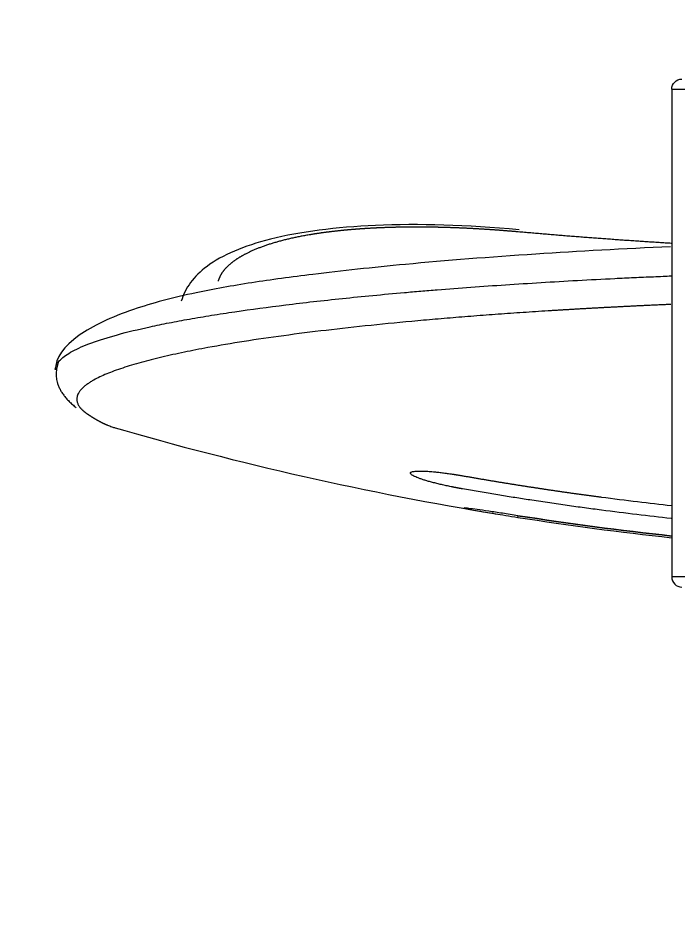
# Model space of a CAD drawing. Header units: millimetres. Extents: x 2915 to 5291, y 1031 to 4391.
# Drawn here: x 4732.85 to 4765.35, y 2238.01 to 2282.48 of the extents above; entities that cross this region are included whole.
import ezdxf

# ---------------------------------------------------------------- set-up
doc = ezdxf.new("R2010")
doc.units = ezdxf.units.MM
doc.styles.get("Standard").update_dxf_attribs({"font": 'arial.ttf'})
doc.dimstyles.new('ISO-25', dxfattribs={"dimtxt": 17, "dimasz": 17, "dimexe": 1.25, "dimexo": 0.625, "dimgap": 5, "dimtad": 1, "dimtih": 1, "dimtoh": 1, "dimdec": 1, "dimdsep": 46, "dimtxsty": 'Standard', "dimcen": 0, "dimclrd": 3, "dimclre": 3, "dimclrt": 4, "dimadec": 0, "dimazin": 0, "dimtfac": 1, "dimtdec": 1, "dimtmove": 0, "dimatfit": 3, "dimfxl": 1, "dimarcsym": 0})

# ---------------------------------------------------------------- blocks, each defined once
blk = doc.blocks.new('*D11')
at = {"color": 3, "lineweight": -2, "transparency": 16777216}
for p, q in [((4462.48, 3133.446), (4222.196, 3133.446)), ((4223.446, 3116.446), (4223.446, 2549.911)), ((4223.446, 1951.089), (4223.446, 2517.623)), ((4801.666, 1934.089), (4222.196, 1934.089))]:
    blk.add_line(p, q, dxfattribs=at)
at = {"color": 3, "transparency": 16777216}
for points in [[(4220.612, 3116.446), (4226.279, 3116.446), (4223.446, 3133.446)], [(4220.612, 1951.089), (4226.279, 1951.089), (4223.446, 1934.089)]]:
    blk.add_solid(points, dxfattribs=at)
at = {"layer": 'Defpoints', "color": 0, "transparency": 16777216}
for p in [(4463.105, 3133.446), (4223.446, 1934.089), (4802.291, 1934.089)]:
    blk.add_point(p, dxfattribs=at)
at = {"color": 4, "transparency": 16777216, "insert": (4223.446, 2533.767), "char_height": 17, "attachment_point": 5}
blk.add_mtext('(1180~1430)', dxfattribs=at)

msp = doc.modelspace()

# ---------------------------------------------------------------- linework, layer by layer
at = {"linetype": 'Continuous', "lineweight": 18, "extrusion": (0, 1, 0)}
msp.add_line((4765.041, 2278.983), (4765.041, 2254.983), dxfattribs=at)
at = {"linetype": 'Continuous', "lineweight": 13, "extrusion": (0, 1, 0)}
for p, q in [((4765.041, 2278.983), (4799.541, 2278.983)), ((4757.471, 2257.996), (4757.471, 2257.997)), ((4757.471, 2257.914), (4757.483, 2257.994)), ((4799.541, 2254.983), (4765.041, 2254.983))]:
    msp.add_line(p, q, dxfattribs=at)
at = {"linetype": 'Continuous', "lineweight": 18, "extrusion": (0, 0, -1)}
msp.add_arc((-4765.541, 2278.983), 0.5, 0, 90, dxfattribs=at)
at = {"linetype": 'Continuous', "lineweight": 18}
for centre, radius, start, end in [((4782.291, 2416.483), 160.5, 253.80429, 260.74322), ((4782.291, 2416.483), 160.418, 261.09914, 263.82697), ((4765.541, 2254.983), 0.5, 180, 270)]:
    msp.add_arc(centre, radius, start, end, dxfattribs=at)
at = {"linetype": 'Continuous', "lineweight": 13, "extrusion": (0, 0, -1)}
msp.add_arc((-4782.291, 2416.483), 160.418, 276.17303, 278.90086, dxfattribs=at)
at = {"linetype": 'Continuous', "lineweight": 18}
for points, knots in [([(4757.524, 2272.066), (4754.926, 2272.303), (4750.463, 2272.435), (4745.146, 2271.772), (4741.978, 2270.425), (4741.084, 2269.204), (4740.889, 2268.547)], [0, 0, 0, 0, 0.290541, 0.554493, 0.791695, 1, 1, 1, 1]), ([(4757.484, 2271.962), (4757.461, 2271.964), (4757.416, 2271.968), (4757.348, 2271.974), (4757.28, 2271.979), (4757.213, 2271.985), (4757.145, 2271.991), (4757.078, 2271.997), (4757.01, 2272.002), (4756.943, 2272.008), (4756.875, 2272.013), (4756.808, 2272.018), (4756.741, 2272.024), (4756.674, 2272.029), (4756.607, 2272.034), (4756.54, 2272.039), (4756.473, 2272.044), (4756.407, 2272.049), (4756.34, 2272.053), (4756.273, 2272.058), (4756.207, 2272.063), (4756.141, 2272.067), (4756.074, 2272.072), (4756.008, 2272.076), (4755.942, 2272.081), (4755.876, 2272.085), (4755.81, 2272.089), (4755.744, 2272.093), (4755.678, 2272.097), (4755.613, 2272.101), (4755.547, 2272.105), (4755.482, 2272.109), (4755.416, 2272.112), (4755.351, 2272.116), (4755.286, 2272.119), (4755.221, 2272.123), (4755.155, 2272.126), (4755.091, 2272.13), (4755.026, 2272.133), (4754.961, 2272.136), (4754.896, 2272.139), (4754.832, 2272.142), (4754.767, 2272.145), (4754.703, 2272.148), (4754.639, 2272.151), (4754.575, 2272.153), (4754.511, 2272.156), (4754.447, 2272.158), (4754.383, 2272.161), (4754.319, 2272.163), (4754.256, 2272.166), (4754.192, 2272.168), (4754.129, 2272.17), (4754.065, 2272.172), (4754.002, 2272.174), (4753.939, 2272.176), (4753.876, 2272.178), (4753.813, 2272.179), (4753.751, 2272.181), (4753.688, 2272.183), (4753.625, 2272.184), (4753.563, 2272.186), (4753.501, 2272.187), (4753.438, 2272.188), (4753.376, 2272.189), (4753.314, 2272.191), (4753.252, 2272.192), (4753.191, 2272.193), (4753.129, 2272.193), (4753.068, 2272.194), (4753.006, 2272.195), (4752.945, 2272.196), (4752.884, 2272.196), (4752.823, 2272.197), (4752.762, 2272.197), (4752.701, 2272.197), (4752.64, 2272.198), (4752.58, 2272.198), (4752.519, 2272.198), (4752.459, 2272.198), (4752.399, 2272.198), (4752.338, 2272.198), (4752.278, 2272.198), (4752.219, 2272.197), (4752.159, 2272.197), (4752.099, 2272.196), (4752.04, 2272.196), (4751.98, 2272.195), (4751.921, 2272.195), (4751.862, 2272.194), (4751.803, 2272.193), (4751.744, 2272.192), (4751.686, 2272.191), (4751.627, 2272.19), (4751.569, 2272.189), (4751.51, 2272.188), (4751.452, 2272.186), (4751.394, 2272.185), (4751.336, 2272.183), (4751.278, 2272.182), (4751.221, 2272.18), (4751.163, 2272.179), (4751.106, 2272.177), (4751.048, 2272.175), (4750.991, 2272.173), (4750.934, 2272.171), (4750.878, 2272.169), (4750.821, 2272.167), (4750.764, 2272.164), (4750.708, 2272.162), (4750.652, 2272.16), (4750.595, 2272.157), (4750.539, 2272.155), (4750.483, 2272.152), (4750.428, 2272.149), (4750.372, 2272.146), (4750.317, 2272.144), (4750.261, 2272.141), (4750.206, 2272.138), (4750.151, 2272.134), (4750.096, 2272.131), (4750.042, 2272.128), (4749.987, 2272.125), (4749.933, 2272.121), (4749.878, 2272.118), (4749.824, 2272.114), (4749.77, 2272.11), (4749.716, 2272.107), (4749.663, 2272.103), (4749.609, 2272.099), (4749.556, 2272.095), (4749.502, 2272.091), (4749.449, 2272.087), (4749.396, 2272.083), (4749.344, 2272.078), (4749.291, 2272.074), (4749.238, 2272.07), (4749.186, 2272.065), (4749.134, 2272.06), (4749.082, 2272.056), (4749.03, 2272.051), (4748.978, 2272.046), (4748.927, 2272.041), (4748.875, 2272.036), (4748.824, 2272.031), (4748.773, 2272.026), (4748.722, 2272.021), (4748.671, 2272.016), (4748.621, 2272.01), (4748.57, 2272.005), (4748.52, 2271.999), (4748.47, 2271.994), (4748.42, 2271.988), (4748.37, 2271.982), (4748.321, 2271.976), (4748.271, 2271.971), (4748.222, 2271.965), (4748.173, 2271.959), (4748.124, 2271.952), (4748.075, 2271.946), (4748.026, 2271.94), (4747.978, 2271.934), (4747.93, 2271.927), (4747.881, 2271.921), (4747.833, 2271.914), (4747.786, 2271.907), (4747.738, 2271.901), (4747.691, 2271.894), (4747.643, 2271.887), (4747.596, 2271.88), (4747.549, 2271.873), (4747.502, 2271.866), (4747.456, 2271.859), (4747.409, 2271.851), (4747.363, 2271.844), (4747.317, 2271.836), (4747.271, 2271.829), (4747.225, 2271.821), (4747.121, 2271.804), (4746.958, 2271.775), (4746.742, 2271.735), (4746.53, 2271.692), (4746.323, 2271.647), (4746.121, 2271.6), (4745.923, 2271.551), (4745.73, 2271.5), (4745.542, 2271.447), (4745.358, 2271.393), (4745.18, 2271.336), (4745.006, 2271.277), (4744.838, 2271.216), (4744.675, 2271.154), (4744.517, 2271.089), (4744.365, 2271.023), (4744.218, 2270.954), (4744.106, 2270.899), (4744.027, 2270.858), (4743.977, 2270.831), (4743.928, 2270.805), (4743.88, 2270.778), (4743.833, 2270.751), (4743.787, 2270.724), (4743.741, 2270.697), (4743.697, 2270.67), (4743.654, 2270.642), (4743.612, 2270.615), (4743.57, 2270.587), (4743.53, 2270.559), (4743.49, 2270.531), (4743.452, 2270.503), (4743.414, 2270.474), (4743.377, 2270.446), (4743.341, 2270.417), (4743.307, 2270.388), (4743.273, 2270.36), (4743.24, 2270.331), (4743.208, 2270.301), (4743.176, 2270.272), (4743.146, 2270.243), (4743.117, 2270.213), (4743.089, 2270.183), (4743.061, 2270.154), (4743.035, 2270.124), (4743.009, 2270.094), (4742.984, 2270.063), (4742.961, 2270.033), (4742.938, 2270.003), (4742.916, 2269.972), (4742.895, 2269.941), (4742.875, 2269.91), (4742.856, 2269.879), (4742.837, 2269.848), (4742.82, 2269.817), (4742.804, 2269.786), (4742.788, 2269.754), (4742.774, 2269.723), (4742.76, 2269.691), (4742.747, 2269.659), (4742.735, 2269.627), (4742.725, 2269.595), (4742.714, 2269.563), (4742.708, 2269.541), (4742.705, 2269.531)], [0, 0, 0, 0, 0.002858, 0.005714, 0.00857, 0.011424, 0.014277, 0.017129, 0.01998, 0.022829, 0.025678, 0.028525, 0.031371, 0.034216, 0.03706, 0.039904, 0.042746, 0.045587, 0.048427, 0.051266, 0.054104, 0.056941, 0.059777, 0.062612, 0.065446, 0.06828, 0.071112, 0.073944, 0.076775, 0.079605, 0.082434, 0.085262, 0.088089, 0.090916, 0.093742, 0.096567, 0.099392, 0.102215, 0.105038, 0.107861, 0.110682, 0.113503, 0.116323, 0.119143, 0.121962, 0.12478, 0.127598, 0.130416, 0.133232, 0.136048, 0.138864, 0.141679, 0.144494, 0.147308, 0.150121, 0.152934, 0.155747, 0.158559, 0.161371, 0.164183, 0.166994, 0.169805, 0.172615, 0.175425, 0.178235, 0.181044, 0.183853, 0.186662, 0.189471, 0.192279, 0.195087, 0.197895, 0.200702, 0.20351, 0.206317, 0.209124, 0.211931, 0.214738, 0.217545, 0.220351, 0.223158, 0.225964, 0.228771, 0.231577, 0.234384, 0.23719, 0.239996, 0.242803, 0.245609, 0.248415, 0.251222, 0.254029, 0.256835, 0.259642, 0.262449, 0.265256, 0.268063, 0.270871, 0.273678, 0.276486, 0.279294, 0.282102, 0.284911, 0.28772, 0.290529, 0.293338, 0.296148, 0.298958, 0.301768, 0.304579, 0.30739, 0.310201, 0.313013, 0.315825, 0.318638, 0.321451, 0.324264, 0.327078, 0.329893, 0.332708, 0.335523, 0.338339, 0.341156, 0.343973, 0.346791, 0.349609, 0.352428, 0.355247, 0.358068, 0.360889, 0.36371, 0.366532, 0.369355, 0.372179, 0.375003, 0.377828, 0.380654, 0.383481, 0.386308, 0.389136, 0.391965, 0.394795, 0.397626, 0.400457, 0.40329, 0.406123, 0.408957, 0.411792, 0.414628, 0.417465, 0.420303, 0.423142, 0.425982, 0.428823, 0.431665, 0.434508, 0.437352, 0.440197, 0.443044, 0.445891, 0.448739, 0.451589, 0.45444, 0.457292, 0.460145, 0.462999, 0.465854, 0.468711, 0.471569, 0.474428, 0.477288, 0.48015, 0.483013, 0.485877, 0.488743, 0.49161, 0.494478, 0.497347, 0.500218, 0.514312, 0.528461, 0.542668, 0.556934, 0.571262, 0.585654, 0.600111, 0.614636, 0.62923, 0.643897, 0.658637, 0.673452, 0.688345, 0.703316, 0.718369, 0.733505, 0.748725, 0.754358, 0.759982, 0.765596, 0.7712, 0.776795, 0.782382, 0.787959, 0.793527, 0.799086, 0.804637, 0.810179, 0.815713, 0.821239, 0.826756, 0.832266, 0.837768, 0.843263, 0.84875, 0.85423, 0.859702, 0.865168, 0.870627, 0.876079, 0.881524, 0.886964, 0.892397, 0.897824, 0.903245, 0.90866, 0.91407, 0.919474, 0.924873, 0.930267, 0.935656, 0.941041, 0.94642, 0.951796, 0.957167, 0.962533, 0.967896, 0.973255, 0.978611, 0.983963, 0.989312, 0.994657, 1, 1, 1, 1]), ([(4765.016, 2271.397), (4764.97, 2271.399), (4764.82, 2271.409), (4764.568, 2271.424), (4764.261, 2271.444), (4763.953, 2271.464), (4763.645, 2271.484), (4763.337, 2271.504), (4763.029, 2271.525), (4762.721, 2271.546), (4762.413, 2271.568), (4762.106, 2271.59), (4761.798, 2271.612), (4761.49, 2271.635), (4761.182, 2271.658), (4760.874, 2271.681), (4760.566, 2271.705), (4760.258, 2271.729), (4759.95, 2271.753), (4759.642, 2271.778), (4759.334, 2271.803), (4759.025, 2271.829), (4758.717, 2271.855), (4758.409, 2271.881), (4758.101, 2271.907), (4757.792, 2271.934), (4757.587, 2271.952), (4757.484, 2271.962)], [0, 0, 0, 0, 0.018477, 0.059119, 0.099777, 0.140453, 0.181147, 0.22186, 0.262593, 0.303347, 0.344121, 0.384918, 0.425737, 0.46658, 0.507447, 0.548339, 0.589257, 0.630201, 0.671172, 0.712171, 0.753198, 0.794255, 0.835341, 0.876458, 0.917606, 0.958787, 1, 1, 1, 1]), ([(4764.98, 2271.231), (4762.672, 2271.128), (4758.11, 2270.878), (4752.197, 2270.413), (4747.635, 2269.919), (4744.297, 2269.47), (4741.267, 2268.93), (4738.145, 2268.113), (4735.414, 2266.793), (4734.706, 2265.766), (4734.684, 2265.167)], [0, 0, 0, 0, 0.132632, 0.274163, 0.38857, 0.474808, 0.562582, 0.679154, 0.824549, 1, 1, 1, 1]), ([(4734.686, 2265.209), (4734.687, 2265.223), (4734.689, 2265.236), (4734.705, 2265.331), (4734.738, 2265.413), (4734.792, 2265.494)], [0, 0, 0, 0, 0.145166, 0.145166, 1, 1, 1, 1]), ([(4736.303, 2262.979), (4736.313, 2262.973), (4736.331, 2262.96), (4736.36, 2262.941), (4736.388, 2262.922), (4736.416, 2262.904), (4736.444, 2262.886), (4736.472, 2262.868), (4736.5, 2262.851), (4736.527, 2262.833), (4736.555, 2262.816), (4736.583, 2262.799), (4736.61, 2262.783), (4736.638, 2262.766), (4736.665, 2262.75), (4736.693, 2262.734), (4736.72, 2262.719), (4736.747, 2262.703), (4736.774, 2262.688), (4736.801, 2262.673), (4736.828, 2262.659), (4736.855, 2262.644), (4736.882, 2262.63), (4736.909, 2262.616), (4736.936, 2262.603), (4736.962, 2262.589), (4736.989, 2262.576), (4737.015, 2262.563), (4737.042, 2262.55), (4737.068, 2262.538), (4737.094, 2262.525), (4737.121, 2262.513), (4737.147, 2262.501), (4737.173, 2262.49), (4737.199, 2262.478), (4737.225, 2262.467), (4737.319, 2262.428), (4737.457, 2262.375), (4737.585, 2262.335), (4737.639, 2262.319)], [0, 0, 0, 0, 0.020212, 0.040404, 0.060576, 0.08073, 0.100865, 0.120983, 0.141083, 0.161167, 0.181235, 0.201287, 0.221324, 0.241347, 0.261357, 0.281353, 0.301336, 0.321307, 0.341267, 0.361216, 0.381155, 0.401084, 0.421004, 0.440915, 0.460819, 0.480716, 0.500605, 0.520489, 0.540368, 0.560242, 0.580111, 0.599977, 0.619841, 0.639702, 0.659561, 0.67942, 0.699278, 0.873855, 1, 1, 1, 1]), ([(4754.732, 2259.315), (4754.724, 2259.316), (4754.708, 2259.319), (4754.684, 2259.324), (4754.66, 2259.328), (4754.636, 2259.332), (4754.611, 2259.337), (4754.587, 2259.341), (4754.562, 2259.346), (4754.538, 2259.35), (4754.513, 2259.355), (4754.489, 2259.359), (4754.464, 2259.364), (4754.44, 2259.369), (4754.415, 2259.373), (4754.39, 2259.378), (4754.365, 2259.383), (4754.341, 2259.388), (4754.316, 2259.393), (4754.291, 2259.398), (4754.266, 2259.403), (4754.209, 2259.414), (4754.119, 2259.432), (4753.999, 2259.458), (4753.879, 2259.484), (4753.722, 2259.519), (4753.532, 2259.564), (4753.315, 2259.618), (4753.114, 2259.672), (4752.93, 2259.724), (4752.765, 2259.777), (4752.617, 2259.828), (4752.487, 2259.878), (4752.378, 2259.926), (4752.289, 2259.971), (4752.223, 2260.014), (4752.182, 2260.053), (4752.166, 2260.087), (4752.176, 2260.117), (4752.212, 2260.143), (4752.273, 2260.163), (4752.358, 2260.179), (4752.465, 2260.19), (4752.594, 2260.195), (4752.742, 2260.195), (4752.892, 2260.19), (4753.035, 2260.182), (4753.165, 2260.172), (4753.326, 2260.158), (4753.52, 2260.139), (4753.711, 2260.117), (4753.869, 2260.096), (4753.99, 2260.08), (4754.111, 2260.063), (4754.21, 2260.049), (4754.284, 2260.038), (4754.334, 2260.03), (4754.384, 2260.022), (4754.434, 2260.014), (4754.484, 2260.006), (4754.534, 2259.998), (4754.584, 2259.99), (4754.633, 2259.981), (4754.683, 2259.973), (4754.716, 2259.967), (4754.733, 2259.964)], [0, 0, 0, 0, 0.003016, 0.006038, 0.009067, 0.012104, 0.015148, 0.0182, 0.02126, 0.024328, 0.027405, 0.030492, 0.033588, 0.036694, 0.03981, 0.042937, 0.046074, 0.049222, 0.052382, 0.055553, 0.058737, 0.061933, 0.077519, 0.093208, 0.109034, 0.125029, 0.156586, 0.188132, 0.219383, 0.250071, 0.280544, 0.311923, 0.343205, 0.374863, 0.406498, 0.437901, 0.469375, 0.500135, 0.530878, 0.562226, 0.59349, 0.624954, 0.656459, 0.687712, 0.719126, 0.749945, 0.770449, 0.791143, 0.812109, 0.843301, 0.874726, 0.890491, 0.906184, 0.92184, 0.937489, 0.943846, 0.950173, 0.956473, 0.962747, 0.968999, 0.97523, 0.981443, 0.987641, 0.993826, 1, 1, 1, 1]), ([(4754.733, 2259.964), (4754.793, 2259.953), (4754.913, 2259.932), (4755.094, 2259.901), (4755.273, 2259.87), (4755.453, 2259.839), (4755.632, 2259.808), (4755.81, 2259.778), (4755.988, 2259.748), (4756.165, 2259.718), (4756.342, 2259.689), (4756.518, 2259.66), (4756.694, 2259.631), (4756.869, 2259.603), (4757.044, 2259.574), (4757.219, 2259.547), (4757.392, 2259.519), (4757.566, 2259.491), (4757.738, 2259.464), (4757.911, 2259.437), (4758.083, 2259.411), (4758.254, 2259.385), (4758.425, 2259.359), (4758.595, 2259.333), (4758.765, 2259.307), (4758.934, 2259.282), (4759.103, 2259.257), (4759.271, 2259.232), (4759.439, 2259.208), (4759.606, 2259.184), (4759.773, 2259.16), (4759.939, 2259.136), (4760.105, 2259.112), (4760.271, 2259.089), (4760.436, 2259.066), (4760.6, 2259.043), (4760.764, 2259.021), (4760.927, 2258.999), (4761.09, 2258.977), (4761.253, 2258.955), (4761.415, 2258.933), (4762.117, 2258.841), (4763.322, 2258.689), (4764.473, 2258.557), (4765.029, 2258.497)], [0, 0, 0, 0, 0.017654, 0.035254, 0.052802, 0.070296, 0.087738, 0.105126, 0.122462, 0.139746, 0.156976, 0.174155, 0.191281, 0.208354, 0.225375, 0.242345, 0.259262, 0.276127, 0.292941, 0.309703, 0.326413, 0.343072, 0.35968, 0.376236, 0.392741, 0.409196, 0.4256, 0.441953, 0.458255, 0.474508, 0.49071, 0.506862, 0.522964, 0.539016, 0.555019, 0.570973, 0.586878, 0.602733, 0.61854, 0.634298, 0.650008, 0.665669, 0.838727, 1, 1, 1, 1]), ([(4754.879, 2258.353), (4754.928, 2258.345), (4754.978, 2258.342), (4755.029, 2258.343), (4755.029, 2258.343)], [0, 0, 0, 0, 0.987016, 1, 1, 1, 1])]:
    msp.add_open_spline(points, degree=3, knots=knots, dxfattribs=at)
at = {"linetype": 'Continuous', "lineweight": 13}
for points, knots in [([(4734.792, 2265.494), (4734.83, 2265.553), (4734.878, 2265.611), (4735.008, 2265.74), (4735.093, 2265.81), (4735.293, 2265.95), (4735.408, 2266.02), (4735.796, 2266.229), (4736.111, 2266.367), (4736.851, 2266.638), (4737.276, 2266.772), (4738.236, 2267.036), (4738.771, 2267.167), (4739.657, 2267.359), (4739.966, 2267.423), (4740.451, 2267.518), (4740.616, 2267.549), (4740.953, 2267.612), (4741.125, 2267.643), (4741.474, 2267.705), (4741.652, 2267.736), (4742.013, 2267.797), (4742.563, 2267.887), (4743.906, 2268.094), (4745.161, 2268.262), (4746.924, 2268.48), (4747.851, 2268.585), (4749.312, 2268.737), (4749.811, 2268.787), (4750.831, 2268.884), (4751.352, 2268.932), (4752.146, 2269.001), (4752.413, 2269.024), (4752.95, 2269.069), (4753.761, 2269.136), (4755.695, 2269.284), (4757.422, 2269.399), (4759.786, 2269.543), (4760.998, 2269.609), (4762.555, 2269.686), (4762.869, 2269.701), (4763.5, 2269.73), (4763.976, 2269.751), (4764.455, 2269.772), (4764.747, 2269.785), (4764.879, 2269.79), (4765.011, 2269.796)], [0, 0, 0, 0, 0.031835, 0.031835, 0.069869, 0.069869, 0.107903, 0.107903, 0.183972, 0.183972, 0.260041, 0.260041, 0.33611, 0.33611, 0.374144, 0.374144, 0.393161, 0.393161, 0.412179, 0.412179, 0.431196, 0.431196, 0.450213, 0.488247, 0.564316, 0.564316, 0.640385, 0.640385, 0.678419, 0.678419, 0.716454, 0.716454, 0.735471, 0.735471, 0.754488, 0.792522, 0.868591, 0.868591, 0.94466, 0.94466, 0.963677, 0.963677, 0.982694, 0.992203, 0.992203, 1, 1, 1, 1]), ([(4765.003, 2268.393), (4764.995, 2268.392), (4764.952, 2268.391), (4764.874, 2268.387), (4764.768, 2268.382), (4764.662, 2268.377), (4764.557, 2268.373), (4764.452, 2268.368), (4764.348, 2268.363), (4764.244, 2268.358), (4764.14, 2268.353), (4764.037, 2268.349), (4763.934, 2268.344), (4763.831, 2268.339), (4763.729, 2268.334), (4763.628, 2268.329), (4763.526, 2268.324), (4763.425, 2268.319), (4763.325, 2268.315), (4763.225, 2268.31), (4763.125, 2268.305), (4763.025, 2268.3), (4762.926, 2268.295), (4762.828, 2268.29), (4762.729, 2268.285), (4762.631, 2268.28), (4762.534, 2268.275), (4762.437, 2268.27), (4762.34, 2268.265), (4762.244, 2268.26), (4762.148, 2268.255), (4762.052, 2268.25), (4761.957, 2268.246), (4761.862, 2268.241), (4761.768, 2268.236), (4761.673, 2268.231), (4761.58, 2268.226), (4761.486, 2268.221), (4761.393, 2268.215), (4761.301, 2268.21), (4761.209, 2268.205), (4761.117, 2268.2), (4761.025, 2268.195), (4760.934, 2268.19), (4760.844, 2268.185), (4760.753, 2268.18), (4760.663, 2268.175), (4760.574, 2268.17), (4760.485, 2268.165), (4760.396, 2268.16), (4760.307, 2268.155), (4760.219, 2268.15), (4760.131, 2268.144), (4760.044, 2268.139), (4759.957, 2268.134), (4759.871, 2268.129), (4759.784, 2268.124), (4759.698, 2268.119), (4759.613, 2268.114), (4759.528, 2268.108), (4759.443, 2268.103), (4759.359, 2268.098), (4759.275, 2268.093), (4759.191, 2268.088), (4758.928, 2268.071), (4758.486, 2268.043), (4757.871, 2268.002), (4757.259, 2267.96), (4756.651, 2267.917), (4756.048, 2267.873), (4755.45, 2267.828), (4754.857, 2267.782), (4754.269, 2267.734), (4753.686, 2267.685), (4753.109, 2267.635), (4751.933, 2267.531), (4750.195, 2267.362), (4747.987, 2267.118), (4745.898, 2266.854), (4743.949, 2266.571), (4742.336, 2266.298), (4741.005, 2266.039), (4739.903, 2265.796), (4738.884, 2265.536), (4737.97, 2265.261), (4737.183, 2264.971), (4736.7, 2264.742), (4736.421, 2264.578), (4736.276, 2264.482), (4736.156, 2264.392), (4736.061, 2264.31), (4735.991, 2264.242), (4735.935, 2264.18), (4735.893, 2264.128), (4735.856, 2264.074), (4735.818, 2264.01), (4735.779, 2263.924), (4735.756, 2263.836), (4735.748, 2263.756), (4735.749, 2263.689), (4735.758, 2263.622), (4735.776, 2263.556), (4735.801, 2263.491), (4735.835, 2263.425), (4735.876, 2263.36), (4735.914, 2263.311), (4735.943, 2263.276), (4735.961, 2263.257), (4735.979, 2263.237), (4735.998, 2263.217), (4736.019, 2263.198), (4736.04, 2263.178), (4736.062, 2263.158), (4736.085, 2263.138), (4736.109, 2263.119), (4736.134, 2263.099), (4736.16, 2263.079), (4736.187, 2263.059), (4736.214, 2263.039), (4736.243, 2263.019), (4736.272, 2262.999), (4736.293, 2262.986), (4736.303, 2262.979)], [0, 0, 0, 0, 0.000401, 0.002228, 0.00405, 0.005868, 0.00768, 0.009488, 0.01129, 0.013088, 0.014881, 0.016669, 0.018452, 0.02023, 0.022003, 0.023771, 0.025535, 0.027293, 0.029047, 0.030795, 0.032539, 0.034278, 0.036012, 0.037741, 0.039465, 0.041184, 0.042898, 0.044608, 0.046312, 0.048012, 0.049707, 0.051397, 0.053082, 0.054762, 0.056437, 0.058107, 0.059773, 0.061433, 0.063089, 0.06474, 0.066386, 0.068027, 0.069663, 0.071295, 0.072921, 0.074543, 0.07616, 0.077772, 0.079379, 0.080981, 0.082579, 0.084171, 0.085759, 0.087342, 0.08892, 0.090493, 0.092062, 0.093625, 0.095184, 0.096738, 0.098287, 0.099831, 0.10137, 0.102905, 0.104435, 0.115878, 0.127357, 0.13887, 0.150417, 0.161998, 0.173613, 0.185259, 0.196938, 0.208648, 0.220388, 0.232159, 0.281379, 0.331638, 0.382874, 0.43502, 0.488005, 0.526351, 0.566527, 0.608454, 0.652047, 0.697218, 0.743869, 0.757693, 0.772205, 0.787395, 0.798784, 0.809129, 0.818439, 0.826726, 0.833044, 0.842719, 0.855717, 0.87199, 0.882155, 0.892279, 0.902363, 0.912406, 0.922409, 0.932372, 0.942294, 0.952177, 0.955185, 0.958191, 0.961194, 0.964194, 0.967192, 0.970187, 0.97318, 0.97617, 0.979158, 0.982143, 0.985126, 0.988106, 0.991083, 0.994058, 0.99703, 1, 1, 1, 1]), ([(4765.029, 2257.854), (4765.024, 2257.854), (4764.457, 2257.916), (4763.306, 2258.048), (4761.883, 2258.226), (4760.739, 2258.379), (4759.891, 2258.497), (4759.025, 2258.622), (4758.321, 2258.727), (4757.781, 2258.811), (4757.412, 2258.869), (4757.039, 2258.928), (4756.662, 2258.989), (4756.283, 2259.051), (4755.9, 2259.115), (4755.514, 2259.18), (4755.124, 2259.247), (4754.863, 2259.292), (4754.733, 2259.315)], [0, 0, 0, 0, 0.001456, 0.164532, 0.334303, 0.414955, 0.497304, 0.581366, 0.667151, 0.702801, 0.738782, 0.775096, 0.811743, 0.848724, 0.88604, 0.923691, 0.961677, 1, 1, 1, 1])]:
    msp.add_open_spline(points, degree=3, knots=knots, dxfattribs=at)
at = {"linetype": 'Continuous', "lineweight": 18}
for points, degree in [([(4734.857, 2265.593), (4734.372, 2264.383), (4735.714, 2263.315)], 2), ([(4757.471, 2257.997), (4757.206, 2258.038), (4756.703, 2258.116), (4756.01, 2258.22), (4755.433, 2258.302), (4755.021, 2258.357), (4754.802, 2258.38), (4754.792, 2258.37), (4754.998, 2258.326), (4755.39, 2258.255), (4755.866, 2258.173), (4756.345, 2258.094), (4756.848, 2258.012), (4757.254, 2257.948), (4757.471, 2257.914)], 3), ([(4757.471, 2257.914), (4759.982, 2257.521), (4762.502, 2257.187), (4765.029, 2256.914)], 3)]:
    msp.add_open_spline(points, degree=degree, dxfattribs=at)

# ---------------------------------------------------------------- dimensions: what is measured, and where the dimension line sits
dim = msp.add_linear_dim(base=(4223.446, 1934.089), p1=(4463.105, 3133.446), p2=(4802.291, 1934.089), angle=90, text='(1180~1430)', dimstyle='ISO-25')
dim.commit()
dim.dimension.update_dxf_attribs({"geometry": '*D11', "text_midpoint": (4223.446, 2533.767)})

doc.saveas('drawing.dxf')
